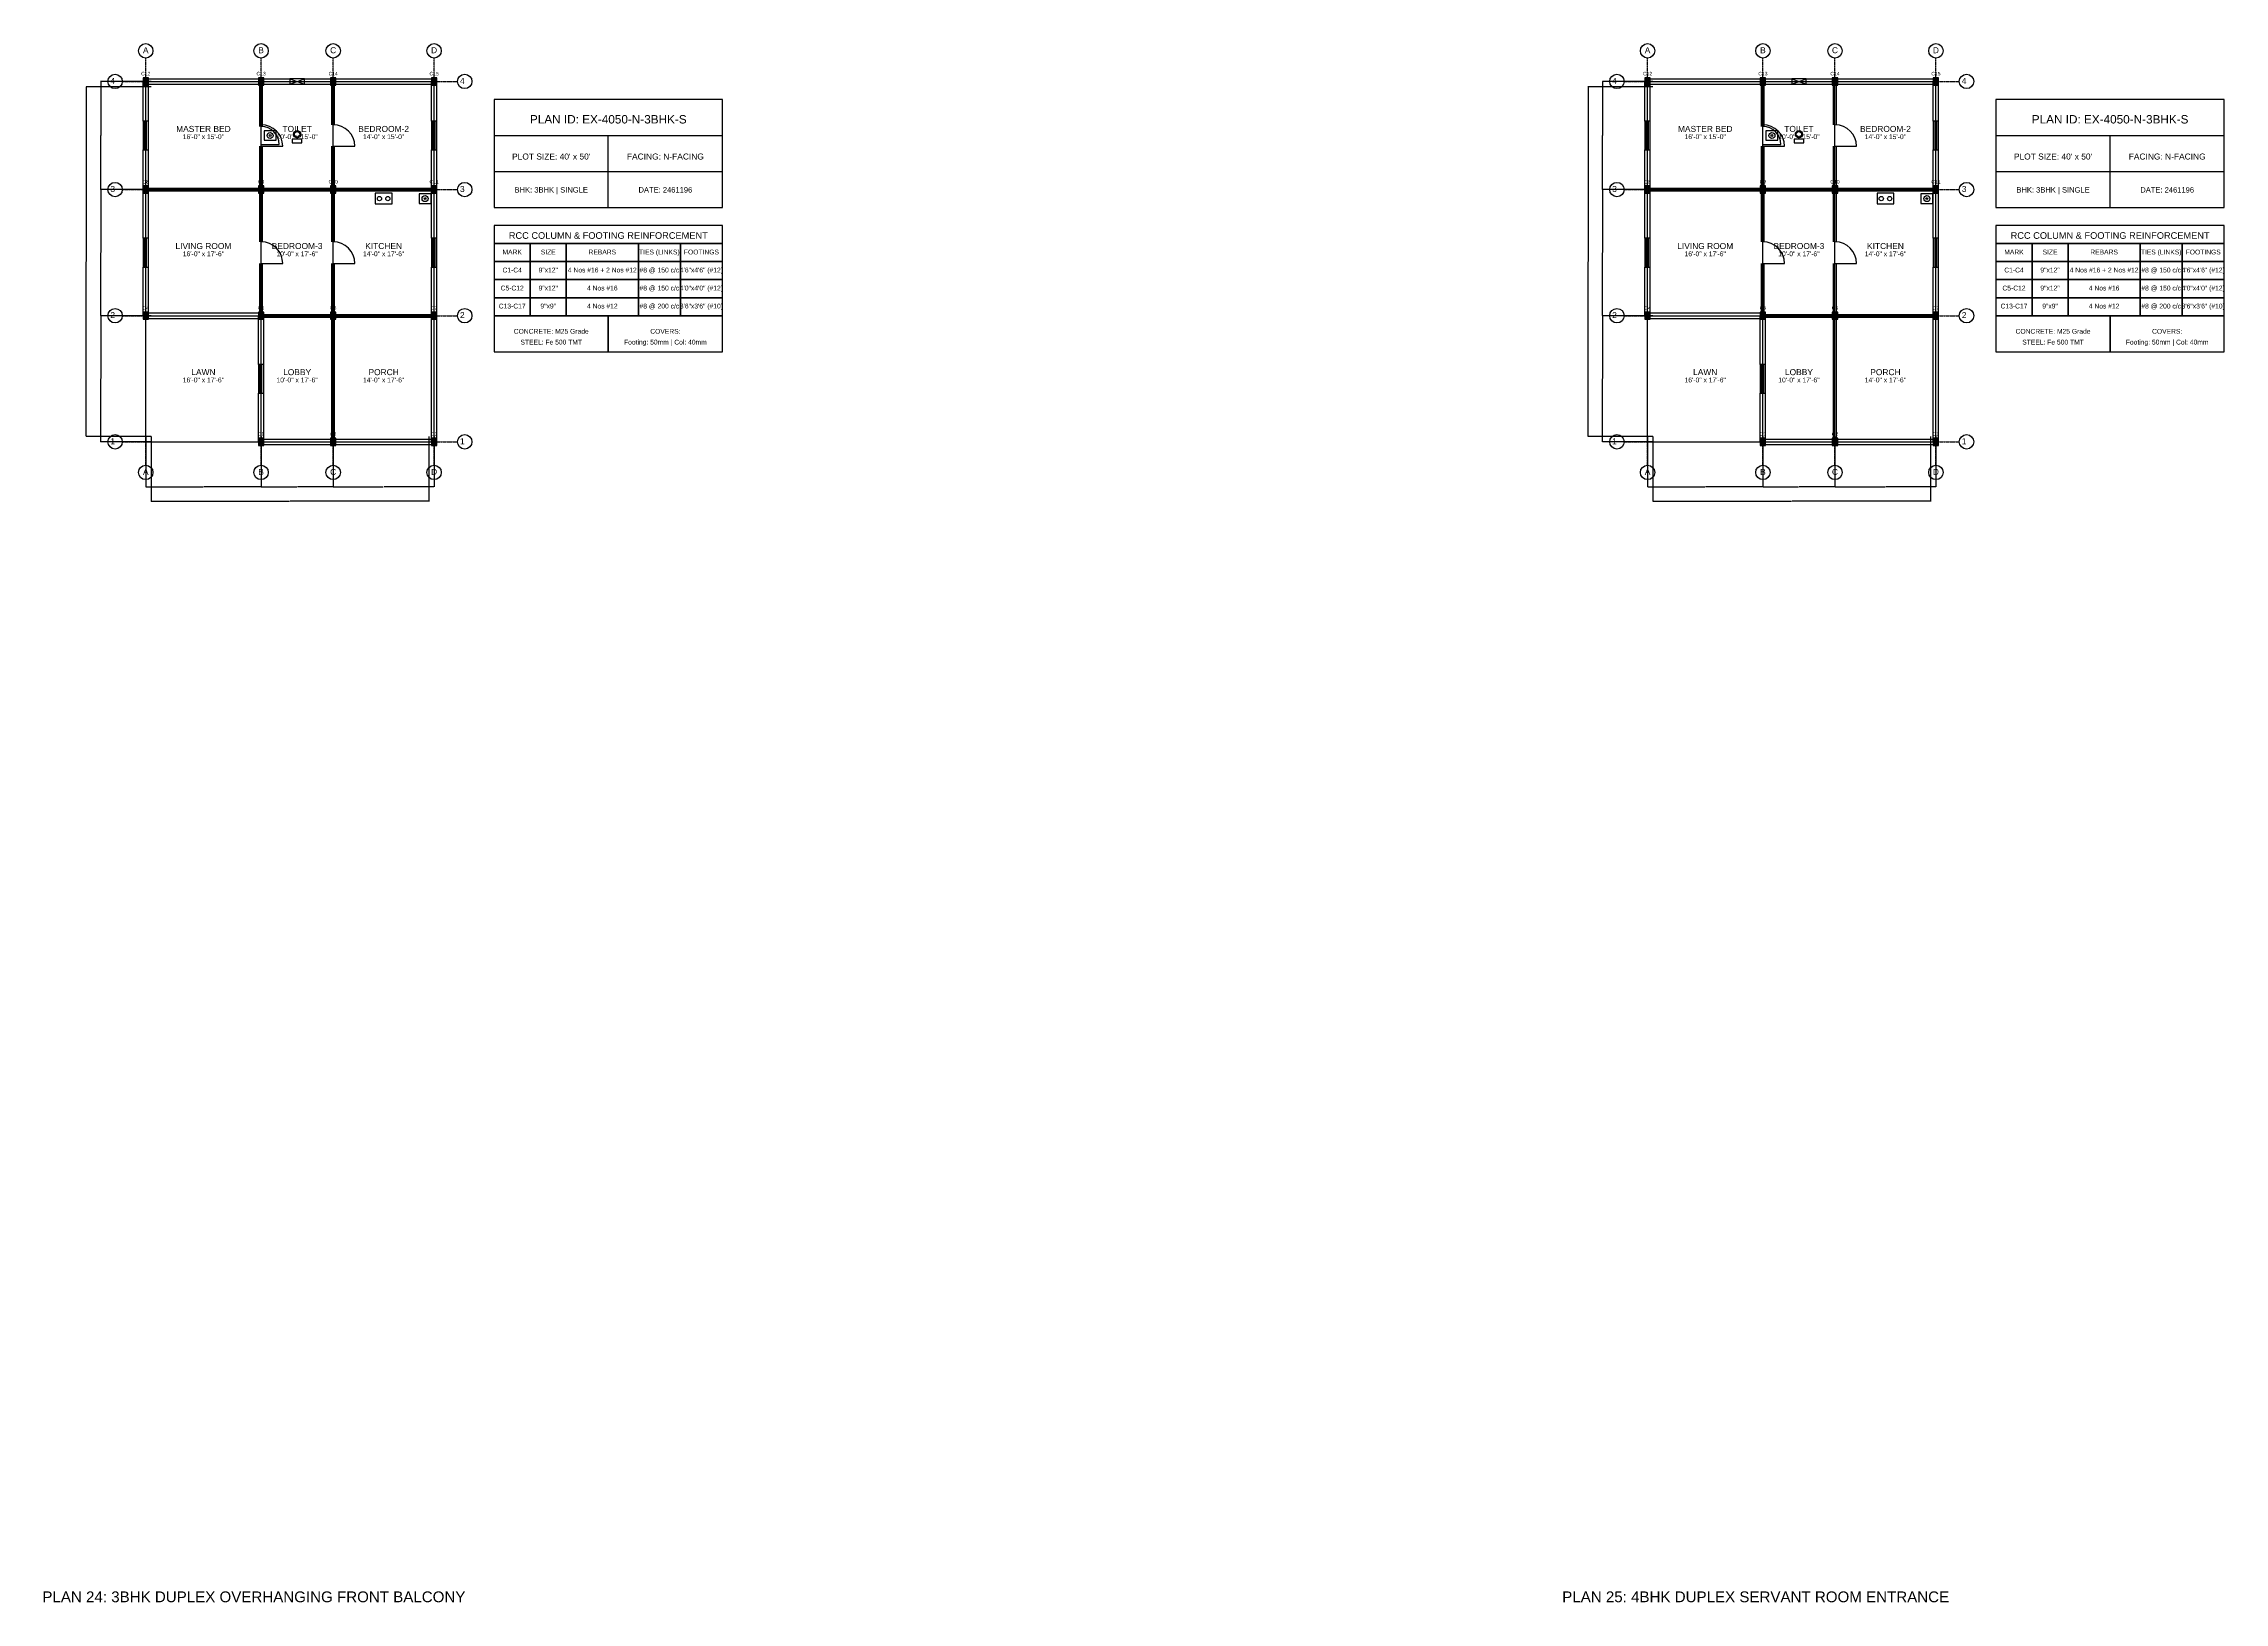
# Model space of a CAD drawing. Header units: inches. Extents: x -134 to 23580, y -99 to 23207.
# Drawn here: x 7330 to 10960, y 5568 to 8163 of the extents above; entities that cross this region are included whole.
import ezdxf
from ezdxf.enums import TextEntityAlignment as Align

# ---------------------------------------------------------------- set-up
doc = ezdxf.new("R2010")
doc.units = ezdxf.units.IN
doc.header["$MEASUREMENT"] = 0
doc.linetypes.add('CENTER', pattern=[2, 1.25, -0.25, 0.25, -0.25])
for name, color, linetype in [('A-COL-HATCH', 251, 'Continuous'), ('A-COLUMN', 1, 'Continuous'), ('A-DIM', 5, 'Continuous'), ('A-DOOR', 30, 'Continuous'), ('A-FIXTURE', 8, 'Continuous'), ('A-TEXT', 2, 'Continuous'), ('A-WALL-EXT', 7, 'Continuous'), ('A-WALL-INT', 9, 'Continuous'), ('A-WINDOW', 4, 'Continuous'), ('S-BEAM-FRAMING', 2, 'Continuous'), ('S-BUBBLE', 4, 'Continuous'), ('S-GRID-CENTER', 8, 'CENTER'), ('S-TABLE', 7, 'Continuous'), ('S-TEXT', 3, 'Continuous')]:
    doc.layers.add(name, color=color, linetype=linetype)
doc.styles.get("Standard").update_dxf_attribs({"font": 'arial.ttf'})
doc.dimstyles.get("Standard").update_dxf_attribs({"dimtxt": 0.18, "dimasz": 0.18, "dimexe": 0.18, "dimexo": 0.0625, "dimgap": 0.09, "dimtad": 0, "dimtih": 1, "dimtoh": 1, "dimdec": 4, "dimzin": 0, "dimdsep": 46, "dimtxsty": 'Standard', "dimcen": 0.09, "dimadec": 0, "dimazin": 0, "dimtfac": 1, "dimtdec": 4, "dimtofl": 0, "dimtmove": 0, "dimatfit": 3, "dimfxl": 1, "dimtolj": 1, "dimtzin": 0, "dimarcsym": 0})

# ---------------------------------------------------------------- blocks, each defined once
blk = doc.blocks.new('*D316')
at = {"layer": 'A-DIM', "color": 0, "lineweight": -2, "transparency": 16777216}
for p, q in [((7500, 7508.9), (7500, 7424.8)), ((7692, 7508.9), (7692, 7424.8)), ((7500.2, 7425), (7595.4, 7425)), ((7691.8, 7425), (7596.6, 7425))]:
    blk.add_line(p, q, dxfattribs=at)
at = {"layer": 'A-DIM', "color": 0, "transparency": 16777216}
for points in [[(7500.2, 7425), (7500.2, 7425), (7500, 7425)], [(7691.8, 7425), (7691.8, 7425), (7692, 7425)]]:
    blk.add_solid(points, dxfattribs=at)
at = {"layer": 'Defpoints', "color": 0, "transparency": 16777216}
for p in [(7500, 7509), (7692, 7509), (7692, 7425)]:
    blk.add_point(p, dxfattribs=at)
at = {"layer": 'A-DIM', "color": 0, "transparency": 16777216, "insert": (7596, 7425), "char_height": 0.18, "attachment_point": 5}
blk.add_mtext('\\A1;192.0000', dxfattribs=at)
blk = doc.blocks.new('*D317')
at = {"layer": 'A-DIM', "color": 0, "lineweight": -2, "transparency": 16777216}
for p, q in [((7692, 7508.9), (7692, 7424.8)), ((7812, 7508.9), (7812, 7424.8)), ((7692.2, 7425), (7751.4, 7425)), ((7811.8, 7425), (7752.6, 7425))]:
    blk.add_line(p, q, dxfattribs=at)
at = {"layer": 'A-DIM', "color": 0, "transparency": 16777216}
for points in [[(7692.2, 7425), (7692.2, 7425), (7692, 7425)], [(7811.8, 7425), (7811.8, 7425), (7812, 7425)]]:
    blk.add_solid(points, dxfattribs=at)
at = {"layer": 'Defpoints', "color": 0, "transparency": 16777216}
for p in [(7692, 7509), (7812, 7509), (7812, 7425)]:
    blk.add_point(p, dxfattribs=at)
at = {"layer": 'A-DIM', "color": 0, "transparency": 16777216, "insert": (7752, 7425), "char_height": 0.18, "attachment_point": 5}
blk.add_mtext('\\A1;120.0000', dxfattribs=at)
blk = doc.blocks.new('*D318')
at = {"layer": 'A-DIM', "color": 0, "lineweight": -2, "transparency": 16777216}
for p, q in [((7812, 7508.9), (7812, 7424.8)), ((7980, 7508.9), (7980, 7424.8)), ((7812.2, 7425), (7895.4, 7425)), ((7979.8, 7425), (7896.6, 7425))]:
    blk.add_line(p, q, dxfattribs=at)
at = {"layer": 'A-DIM', "color": 0, "transparency": 16777216}
for points in [[(7812.2, 7425), (7812.2, 7425), (7812, 7425)], [(7979.8, 7425), (7979.8, 7425), (7980, 7425)]]:
    blk.add_solid(points, dxfattribs=at)
at = {"layer": 'Defpoints', "color": 0, "transparency": 16777216}
for p in [(7812, 7509), (7980, 7509), (7980, 7425)]:
    blk.add_point(p, dxfattribs=at)
at = {"layer": 'A-DIM', "color": 0, "transparency": 16777216, "insert": (7896, 7425), "char_height": 0.18, "attachment_point": 5}
blk.add_mtext('\\A1;168.0000', dxfattribs=at)
blk = doc.blocks.new('*D319')
at = {"layer": 'A-DIM', "color": 0, "lineweight": -2, "transparency": 16777216}
for p, q in [((7509, 7508.9375), (7509, 7400.82)), ((7971, 7508.9375), (7971, 7400.82)), ((7509.18, 7401), (7739.393206, 7401)), ((7970.82, 7401), (7740.606794, 7401))]:
    blk.add_line(p, q, dxfattribs=at)
at = {"layer": 'A-DIM', "color": 0, "transparency": 16777216}
for points in [[(7509.18, 7401.03), (7509.18, 7400.97), (7509, 7401)], [(7970.82, 7401.03), (7970.82, 7400.97), (7971, 7401)]]:
    blk.add_solid(points, dxfattribs=at)
at = {"layer": 'Defpoints', "color": 0, "transparency": 16777216}
for p in [(7509, 7509), (7971, 7509), (7971, 7401)]:
    blk.add_point(p, dxfattribs=at)
at = {"layer": 'A-DIM', "color": 0, "transparency": 16777216, "insert": (7740, 7401), "char_height": 0.18, "attachment_point": 5}
blk.add_mtext('\\A1;462.0000', dxfattribs=at)
blk = doc.blocks.new('*D320')
at = {"layer": 'A-DIM', "color": 0, "lineweight": -2, "transparency": 16777216}
for p, q in [((7508.9, 7710), (7424.8, 7710)), ((7425, 7709.8), (7425, 7605.2)), ((7425, 7500.2), (7425, 7604.8)), ((7508.9, 7500), (7424.8, 7500))]:
    blk.add_line(p, q, dxfattribs=at)
at = {"layer": 'A-DIM', "color": 0, "transparency": 16777216}
for points in [[(7425, 7709.8), (7425, 7709.8), (7425, 7710)], [(7425, 7500.2), (7425, 7500.2), (7425, 7500)]]:
    blk.add_solid(points, dxfattribs=at)
at = {"layer": 'Defpoints', "color": 0, "transparency": 16777216}
for p in [(7425, 7710), (7509, 7710), (7509, 7500)]:
    blk.add_point(p, dxfattribs=at)
at = {"layer": 'A-DIM', "color": 0, "transparency": 16777216, "insert": (7425, 7605), "char_height": 0.18, "attachment_point": 5}
blk.add_mtext('\\A1;210.0000', dxfattribs=at)
blk = doc.blocks.new('*D321')
at = {"layer": 'A-DIM', "color": 0, "lineweight": -2, "transparency": 16777216}
for p, q in [((7508.9, 7920), (7424.8, 7920)), ((7425, 7919.8), (7425, 7815.2)), ((7425, 7710.2), (7425, 7814.8)), ((7508.9, 7710), (7424.8, 7710))]:
    blk.add_line(p, q, dxfattribs=at)
at = {"layer": 'A-DIM', "color": 0, "transparency": 16777216}
for points in [[(7425, 7919.8), (7425, 7919.8), (7425, 7920)], [(7425, 7710.2), (7425, 7710.2), (7425, 7710)]]:
    blk.add_solid(points, dxfattribs=at)
at = {"layer": 'Defpoints', "color": 0, "transparency": 16777216}
for p in [(7425, 7920), (7509, 7920), (7509, 7710)]:
    blk.add_point(p, dxfattribs=at)
at = {"layer": 'A-DIM', "color": 0, "transparency": 16777216, "insert": (7425, 7815), "char_height": 0.18, "attachment_point": 5}
blk.add_mtext('\\A1;210.0000', dxfattribs=at)
blk = doc.blocks.new('*D322')
at = {"layer": 'A-DIM', "color": 0, "lineweight": -2, "transparency": 16777216}
for p, q in [((7508.9, 8100), (7424.8, 8100)), ((7425, 8099.8), (7425, 8010.2)), ((7425, 7920.2), (7425, 8009.8)), ((7508.9, 7920), (7424.8, 7920))]:
    blk.add_line(p, q, dxfattribs=at)
at = {"layer": 'A-DIM', "color": 0, "transparency": 16777216}
for points in [[(7425, 8099.8), (7425, 8099.8), (7425, 8100)], [(7425, 7920.2), (7425, 7920.2), (7425, 7920)]]:
    blk.add_solid(points, dxfattribs=at)
at = {"layer": 'Defpoints', "color": 0, "transparency": 16777216}
for p in [(7425, 8100), (7509, 8100), (7509, 7920)]:
    blk.add_point(p, dxfattribs=at)
at = {"layer": 'A-DIM', "color": 0, "transparency": 16777216, "insert": (7425, 8010), "char_height": 0.18, "attachment_point": 5}
blk.add_mtext('\\A1;180.0000', dxfattribs=at)
blk = doc.blocks.new('*D323')
at = {"layer": 'A-DIM', "color": 0, "lineweight": -2, "transparency": 16777216}
for p, q in [((7508.9, 8091), (7400.8, 8091)), ((7401, 8090.8), (7401, 7800.2)), ((7401, 7509.2), (7401, 7799.8)), ((7508.9, 7509), (7400.8, 7509))]:
    blk.add_line(p, q, dxfattribs=at)
at = {"layer": 'A-DIM', "color": 0, "transparency": 16777216}
for points in [[(7401, 8090.8), (7401, 8090.8), (7401, 8091)], [(7401, 7509.2), (7401, 7509.2), (7401, 7509)]]:
    blk.add_solid(points, dxfattribs=at)
at = {"layer": 'Defpoints', "color": 0, "transparency": 16777216}
for p in [(7401, 8091), (7509, 8091), (7509, 7509)]:
    blk.add_point(p, dxfattribs=at)
at = {"layer": 'A-DIM', "color": 0, "transparency": 16777216, "insert": (7401, 7800), "char_height": 0.18, "attachment_point": 5}
blk.add_mtext('\\A1;582.0000', dxfattribs=at)
blk = doc.blocks.new('*D324')
at = {"layer": 'A-DIM', "color": 0, "lineweight": -2, "transparency": 16777216}
for p, q in [((10000, 7508.9), (10000, 7424.8)), ((10192, 7508.9), (10192, 7424.8)), ((10000.2, 7425), (10095.4, 7425)), ((10191.8, 7425), (10096.6, 7425))]:
    blk.add_line(p, q, dxfattribs=at)
at = {"layer": 'A-DIM', "color": 0, "transparency": 16777216}
for points in [[(10000.2, 7425), (10000.2, 7425), (10000, 7425)], [(10191.8, 7425), (10191.8, 7425), (10192, 7425)]]:
    blk.add_solid(points, dxfattribs=at)
at = {"layer": 'Defpoints', "color": 0, "transparency": 16777216}
for p in [(10000, 7509), (10192, 7509), (10192, 7425)]:
    blk.add_point(p, dxfattribs=at)
at = {"layer": 'A-DIM', "color": 0, "transparency": 16777216, "insert": (10096, 7425), "char_height": 0.18, "attachment_point": 5}
blk.add_mtext('\\A1;192.0000', dxfattribs=at)
blk = doc.blocks.new('*D325')
at = {"layer": 'A-DIM', "color": 0, "lineweight": -2, "transparency": 16777216}
for p, q in [((10192, 7508.9), (10192, 7424.8)), ((10312, 7508.9), (10312, 7424.8)), ((10192.2, 7425), (10251.4, 7425)), ((10311.8, 7425), (10252.6, 7425))]:
    blk.add_line(p, q, dxfattribs=at)
at = {"layer": 'A-DIM', "color": 0, "transparency": 16777216}
for points in [[(10192.2, 7425), (10192.2, 7425), (10192, 7425)], [(10311.8, 7425), (10311.8, 7425), (10312, 7425)]]:
    blk.add_solid(points, dxfattribs=at)
at = {"layer": 'Defpoints', "color": 0, "transparency": 16777216}
for p in [(10192, 7509), (10312, 7509), (10312, 7425)]:
    blk.add_point(p, dxfattribs=at)
at = {"layer": 'A-DIM', "color": 0, "transparency": 16777216, "insert": (10252, 7425), "char_height": 0.18, "attachment_point": 5}
blk.add_mtext('\\A1;120.0000', dxfattribs=at)
blk = doc.blocks.new('*D326')
at = {"layer": 'A-DIM', "color": 0, "lineweight": -2, "transparency": 16777216}
for p, q in [((10312, 7508.9), (10312, 7424.8)), ((10480, 7508.9), (10480, 7424.8)), ((10312.2, 7425), (10395.4, 7425)), ((10479.8, 7425), (10396.6, 7425))]:
    blk.add_line(p, q, dxfattribs=at)
at = {"layer": 'A-DIM', "color": 0, "transparency": 16777216}
for points in [[(10312.2, 7425), (10312.2, 7425), (10312, 7425)], [(10479.8, 7425), (10479.8, 7425), (10480, 7425)]]:
    blk.add_solid(points, dxfattribs=at)
at = {"layer": 'Defpoints', "color": 0, "transparency": 16777216}
for p in [(10312, 7509), (10480, 7509), (10480, 7425)]:
    blk.add_point(p, dxfattribs=at)
at = {"layer": 'A-DIM', "color": 0, "transparency": 16777216, "insert": (10396, 7425), "char_height": 0.18, "attachment_point": 5}
blk.add_mtext('\\A1;168.0000', dxfattribs=at)
blk = doc.blocks.new('*D327')
at = {"layer": 'A-DIM', "color": 0, "lineweight": -2, "transparency": 16777216}
for p, q in [((10009, 7508.9375), (10009, 7400.82)), ((10471, 7508.9375), (10471, 7400.82)), ((10009.18, 7401), (10239.393206, 7401)), ((10470.82, 7401), (10240.606794, 7401))]:
    blk.add_line(p, q, dxfattribs=at)
at = {"layer": 'A-DIM', "color": 0, "transparency": 16777216}
for points in [[(10009.18, 7401.03), (10009.18, 7400.97), (10009, 7401)], [(10470.82, 7401.03), (10470.82, 7400.97), (10471, 7401)]]:
    blk.add_solid(points, dxfattribs=at)
at = {"layer": 'Defpoints', "color": 0, "transparency": 16777216}
for p in [(10009, 7509), (10471, 7509), (10471, 7401)]:
    blk.add_point(p, dxfattribs=at)
at = {"layer": 'A-DIM', "color": 0, "transparency": 16777216, "insert": (10240, 7401), "char_height": 0.18, "attachment_point": 5}
blk.add_mtext('\\A1;462.0000', dxfattribs=at)
blk = doc.blocks.new('*D328')
at = {"layer": 'A-DIM', "color": 0, "lineweight": -2, "transparency": 16777216}
for p, q in [((10008.9, 7710), (9924.8, 7710)), ((9925, 7709.8), (9925, 7605.2)), ((9925, 7500.2), (9925, 7604.8)), ((10008.9, 7500), (9924.8, 7500))]:
    blk.add_line(p, q, dxfattribs=at)
at = {"layer": 'A-DIM', "color": 0, "transparency": 16777216}
for points in [[(9925, 7709.8), (9925, 7709.8), (9925, 7710)], [(9925, 7500.2), (9925, 7500.2), (9925, 7500)]]:
    blk.add_solid(points, dxfattribs=at)
at = {"layer": 'Defpoints', "color": 0, "transparency": 16777216}
for p in [(9925, 7710), (10009, 7710), (10009, 7500)]:
    blk.add_point(p, dxfattribs=at)
at = {"layer": 'A-DIM', "color": 0, "transparency": 16777216, "insert": (9925, 7605), "char_height": 0.18, "attachment_point": 5}
blk.add_mtext('\\A1;210.0000', dxfattribs=at)
blk = doc.blocks.new('*D329')
at = {"layer": 'A-DIM', "color": 0, "lineweight": -2, "transparency": 16777216}
for p, q in [((10008.9, 7920), (9924.8, 7920)), ((9925, 7919.8), (9925, 7815.2)), ((9925, 7710.2), (9925, 7814.8)), ((10008.9, 7710), (9924.8, 7710))]:
    blk.add_line(p, q, dxfattribs=at)
at = {"layer": 'A-DIM', "color": 0, "transparency": 16777216}
for points in [[(9925, 7919.8), (9925, 7919.8), (9925, 7920)], [(9925, 7710.2), (9925, 7710.2), (9925, 7710)]]:
    blk.add_solid(points, dxfattribs=at)
at = {"layer": 'Defpoints', "color": 0, "transparency": 16777216}
for p in [(9925, 7920), (10009, 7920), (10009, 7710)]:
    blk.add_point(p, dxfattribs=at)
at = {"layer": 'A-DIM', "color": 0, "transparency": 16777216, "insert": (9925, 7815), "char_height": 0.18, "attachment_point": 5}
blk.add_mtext('\\A1;210.0000', dxfattribs=at)
blk = doc.blocks.new('*D330')
at = {"layer": 'A-DIM', "color": 0, "lineweight": -2, "transparency": 16777216}
for p, q in [((10008.9, 8100), (9924.8, 8100)), ((9925, 8099.8), (9925, 8010.2)), ((9925, 7920.2), (9925, 8009.8)), ((10008.9, 7920), (9924.8, 7920))]:
    blk.add_line(p, q, dxfattribs=at)
at = {"layer": 'A-DIM', "color": 0, "transparency": 16777216}
for points in [[(9925, 8099.8), (9925, 8099.8), (9925, 8100)], [(9925, 7920.2), (9925, 7920.2), (9925, 7920)]]:
    blk.add_solid(points, dxfattribs=at)
at = {"layer": 'Defpoints', "color": 0, "transparency": 16777216}
for p in [(9925, 8100), (10009, 8100), (10009, 7920)]:
    blk.add_point(p, dxfattribs=at)
at = {"layer": 'A-DIM', "color": 0, "transparency": 16777216, "insert": (9925, 8010), "char_height": 0.18, "attachment_point": 5}
blk.add_mtext('\\A1;180.0000', dxfattribs=at)
blk = doc.blocks.new('*D331')
at = {"layer": 'A-DIM', "color": 0, "lineweight": -2, "transparency": 16777216}
for p, q in [((10008.9, 8091), (9900.8, 8091)), ((9901, 8090.8), (9901, 7800.2)), ((9901, 7509.2), (9901, 7799.8)), ((10008.9, 7509), (9900.8, 7509))]:
    blk.add_line(p, q, dxfattribs=at)
at = {"layer": 'A-DIM', "color": 0, "transparency": 16777216}
for points in [[(9901, 8090.8), (9901, 8090.8), (9901, 8091)], [(9901, 7509.2), (9901, 7509.2), (9901, 7509)]]:
    blk.add_solid(points, dxfattribs=at)
at = {"layer": 'Defpoints', "color": 0, "transparency": 16777216}
for p in [(9901, 8091), (10009, 8091), (10009, 7509)]:
    blk.add_point(p, dxfattribs=at)
at = {"layer": 'A-DIM', "color": 0, "transparency": 16777216, "insert": (9901, 7800), "char_height": 0.18, "attachment_point": 5}
blk.add_mtext('\\A1;582.0000', dxfattribs=at)

msp = doc.modelspace()

# ---------------------------------------------------------------- linework, layer by layer
at = {"layer": 'A-COL-HATCH'}
for points in [[(7495.5, 8094), (7504.5, 8094), (7495.5, 8106), (7504.5, 8106)], [(7687.5, 8094), (7696.5, 8094), (7687.5, 8106), (7696.5, 8106)], [(7807.5, 8094), (7816.5, 8094), (7807.5, 8106), (7816.5, 8106)], [(7975.5, 8094), (7984.5, 8094), (7975.5, 8106), (7984.5, 8106)], [(9995.5, 8094), (10004.5, 8094), (9995.5, 8106), (10004.5, 8106)], [(10187.5, 8094), (10196.5, 8094), (10187.5, 8106), (10196.5, 8106)], [(10307.5, 8094), (10316.5, 8094), (10307.5, 8106), (10316.5, 8106)], [(10475.5, 8094), (10484.5, 8094), (10475.5, 8106), (10484.5, 8106)], [(7495.5, 7914), (7504.5, 7914), (7495.5, 7926), (7504.5, 7926)], [(7687.5, 7914), (7696.5, 7914), (7687.5, 7926), (7696.5, 7926)], [(7807.5, 7914), (7816.5, 7914), (7807.5, 7926), (7816.5, 7926)], [(7975.5, 7914), (7984.5, 7914), (7975.5, 7926), (7984.5, 7926)], [(9995.5, 7914), (10004.5, 7914), (9995.5, 7926), (10004.5, 7926)], [(10187.5, 7914), (10196.5, 7914), (10187.5, 7926), (10196.5, 7926)], [(10307.5, 7914), (10316.5, 7914), (10307.5, 7926), (10316.5, 7926)], [(10475.5, 7914), (10484.5, 7914), (10475.5, 7926), (10484.5, 7926)], [(7495.5, 7704), (7504.5, 7704), (7495.5, 7716), (7504.5, 7716)], [(7687.5, 7704), (7696.5, 7704), (7687.5, 7716), (7696.5, 7716)], [(7807.5, 7704), (7816.5, 7704), (7807.5, 7716), (7816.5, 7716)], [(7975.5, 7704), (7984.5, 7704), (7975.5, 7716), (7984.5, 7716)], [(9995.5, 7704), (10004.5, 7704), (9995.5, 7716), (10004.5, 7716)], [(10187.5, 7704), (10196.5, 7704), (10187.5, 7716), (10196.5, 7716)], [(10307.5, 7704), (10316.5, 7704), (10307.5, 7716), (10316.5, 7716)], [(10475.5, 7704), (10484.5, 7704), (10475.5, 7716), (10484.5, 7716)], [(7687.5, 7494), (7696.5, 7494), (7687.5, 7506), (7696.5, 7506)], [(7807.5, 7494), (7816.5, 7494), (7807.5, 7506), (7816.5, 7506)], [(7975.5, 7494), (7984.5, 7494), (7975.5, 7506), (7984.5, 7506)], [(10187.5, 7494), (10196.5, 7494), (10187.5, 7506), (10196.5, 7506)], [(10307.5, 7494), (10316.5, 7494), (10307.5, 7506), (10316.5, 7506)], [(10475.5, 7494), (10484.5, 7494), (10475.5, 7506), (10484.5, 7506)]]:
    msp.add_solid(points, dxfattribs=at)
at = {"layer": 'A-COLUMN'}
for points in [[(7495.5, 8094), (7504.5, 8094), (7504.5, 8106), (7495.5, 8106)], [(7687.5, 8094), (7696.5, 8094), (7696.5, 8106), (7687.5, 8106)], [(7807.5, 8094), (7816.5, 8094), (7816.5, 8106), (7807.5, 8106)], [(7975.5, 8094), (7984.5, 8094), (7984.5, 8106), (7975.5, 8106)], [(9995.5, 8094), (10004.5, 8094), (10004.5, 8106), (9995.5, 8106)], [(10187.5, 8094), (10196.5, 8094), (10196.5, 8106), (10187.5, 8106)], [(10307.5, 8094), (10316.5, 8094), (10316.5, 8106), (10307.5, 8106)], [(10475.5, 8094), (10484.5, 8094), (10484.5, 8106), (10475.5, 8106)], [(7495.5, 7914), (7504.5, 7914), (7504.5, 7926), (7495.5, 7926)], [(7687.5, 7914), (7696.5, 7914), (7696.5, 7926), (7687.5, 7926)], [(7807.5, 7914), (7816.5, 7914), (7816.5, 7926), (7807.5, 7926)], [(7975.5, 7914), (7984.5, 7914), (7984.5, 7926), (7975.5, 7926)], [(9995.5, 7914), (10004.5, 7914), (10004.5, 7926), (9995.5, 7926)], [(10187.5, 7914), (10196.5, 7914), (10196.5, 7926), (10187.5, 7926)], [(10307.5, 7914), (10316.5, 7914), (10316.5, 7926), (10307.5, 7926)], [(10475.5, 7914), (10484.5, 7914), (10484.5, 7926), (10475.5, 7926)], [(7495.5, 7704), (7504.5, 7704), (7504.5, 7716), (7495.5, 7716)], [(7687.5, 7704), (7696.5, 7704), (7696.5, 7716), (7687.5, 7716)], [(7807.5, 7704), (7816.5, 7704), (7816.5, 7716), (7807.5, 7716)], [(7975.5, 7704), (7984.5, 7704), (7984.5, 7716), (7975.5, 7716)], [(9995.5, 7704), (10004.5, 7704), (10004.5, 7716), (9995.5, 7716)], [(10187.5, 7704), (10196.5, 7704), (10196.5, 7716), (10187.5, 7716)], [(10307.5, 7704), (10316.5, 7704), (10316.5, 7716), (10307.5, 7716)], [(10475.5, 7704), (10484.5, 7704), (10484.5, 7716), (10475.5, 7716)], [(7687.5, 7494), (7696.5, 7494), (7696.5, 7506), (7687.5, 7506)], [(7807.5, 7494), (7816.5, 7494), (7816.5, 7506), (7807.5, 7506)], [(7975.5, 7494), (7984.5, 7494), (7984.5, 7506), (7975.5, 7506)], [(10187.5, 7494), (10196.5, 7494), (10196.5, 7506), (10187.5, 7506)], [(10307.5, 7494), (10316.5, 7494), (10316.5, 7506), (10307.5, 7506)], [(10475.5, 7494), (10484.5, 7494), (10484.5, 7506), (10475.5, 7506)]]:
    msp.add_lwpolyline(points, close=True, dxfattribs=at)
at = {"layer": 'A-DOOR'}
for p, q in [((7692, 7995), (7722, 7995)), ((7692, 7992), (7728, 7992)), ((7812, 7992), (7848, 7992)), ((10192, 7995), (10222, 7995)), ((10192, 7992), (10228, 7992)), ((10312, 7992), (10348, 7992)), ((7692, 7797), (7728, 7797)), ((7812, 7797), (7848, 7797)), ((10192, 7797), (10228, 7797)), ((10312, 7797), (10348, 7797))]:
    msp.add_line(p, q, dxfattribs=at)
for centre, radius in [((7692, 7992), 36), ((7692, 7995), 30), ((7812, 7992), 36), ((10192, 7992), 36), ((10192, 7995), 30), ((10312, 7992), 36), ((7692, 7797), 36), ((7812, 7797), 36), ((10192, 7797), 36), ((10312, 7797), 36)]:
    msp.add_arc(centre, radius, 0, 90, dxfattribs=at)
at = {"layer": 'A-FIXTURE'}
for points in [[(7697, 8002), (7717, 8002), (7717, 8018), (7697, 8018)], [(7744, 7998), (7760, 7998), (7760, 8004), (7744, 8004)], [(10197, 8002), (10217, 8002), (10217, 8018), (10197, 8018)], [(10244, 7998), (10260, 7998), (10260, 8004), (10244, 8004)], [(7882, 7896), (7910, 7896), (7910, 7914), (7882, 7914)], [(10382, 7896), (10410, 7896), (10410, 7914), (10382, 7914)], [(7955, 7897), (7975, 7897), (7975, 7913), (7955, 7913)], [(10455, 7897), (10475, 7897), (10475, 7913), (10455, 7913)]]:
    msp.add_lwpolyline(points, close=True, dxfattribs=at)
for centre, radius in [((7707, 8010), 5), ((7707, 8010), 1.5), ((7752, 8012), 6), ((7752, 8012), 4.5), ((10207, 8010), 5), ((10207, 8010), 1.5), ((10252, 8012), 6), ((10252, 8012), 4.5), ((7889, 7905), 3.5), ((7903, 7905), 3.5), ((7965, 7905), 5), ((7965, 7905), 1.5), ((10389, 7905), 3.5), ((10403, 7905), 3.5), ((10465, 7905), 5), ((10465, 7905), 1.5)]:
    msp.add_circle(centre, radius, dxfattribs=at)
at = {"layer": 'A-WALL-EXT'}
for p, q in [((7495.5, 8034), (7495.5, 8100)), ((7500, 8104.5), (7692, 8104.5)), ((7500, 8095.5), (7692, 8095.5)), ((7504.5, 8034), (7504.5, 8100)), ((7692, 8104.5), (7740, 8104.5)), ((7692, 8095.5), (7740, 8095.5)), ((7764, 8104.5), (7812, 8104.5)), ((7764, 8095.5), (7812, 8095.5)), ((7812, 8104.5), (7980, 8104.5)), ((7812, 8095.5), (7980, 8095.5)), ((7975.5, 8034), (7975.5, 8100)), ((7984.5, 8034), (7984.5, 8100)), ((9995.5, 8034), (9995.5, 8100)), ((10000, 8104.5), (10192, 8104.5)), ((10000, 8095.5), (10192, 8095.5)), ((10004.5, 8034), (10004.5, 8100)), ((10192, 8104.5), (10240, 8104.5)), ((10192, 8095.5), (10240, 8095.5)), ((10264, 8104.5), (10312, 8104.5)), ((10264, 8095.5), (10312, 8095.5)), ((10312, 8104.5), (10480, 8104.5)), ((10312, 8095.5), (10480, 8095.5)), ((10475.5, 8034), (10475.5, 8100)), ((10484.5, 8034), (10484.5, 8100)), ((8080, 8010), (8460, 8010)), ((8270, 7890), (8270, 8010)), ((10580, 8010), (10960, 8010)), ((10770, 7890), (10770, 8010)), ((7495.5, 7920), (7495.5, 7986)), ((7504.5, 7920), (7504.5, 7986)), ((7975.5, 7920), (7975.5, 7986)), ((7984.5, 7920), (7984.5, 7986)), ((9995.5, 7920), (9995.5, 7986)), ((10004.5, 7920), (10004.5, 7986)), ((10475.5, 7920), (10475.5, 7986)), ((10484.5, 7920), (10484.5, 7986)), ((7495.5, 7839), (7495.5, 7920)), ((7504.5, 7839), (7504.5, 7920)), ((7975.5, 7839), (7975.5, 7920)), ((7984.5, 7839), (7984.5, 7920)), ((8080, 7950), (8460, 7950)), ((9995.5, 7839), (9995.5, 7920)), ((10004.5, 7839), (10004.5, 7920)), ((10475.5, 7839), (10475.5, 7920)), ((10484.5, 7839), (10484.5, 7920)), ((10580, 7950), (10960, 7950)), ((7495.5, 7710), (7495.5, 7791)), ((7504.5, 7710), (7504.5, 7791)), ((7975.5, 7710), (7975.5, 7791)), ((7984.5, 7710), (7984.5, 7791)), ((9995.5, 7710), (9995.5, 7791)), ((10004.5, 7710), (10004.5, 7791)), ((10475.5, 7710), (10475.5, 7791)), ((10484.5, 7710), (10484.5, 7791)), ((7500, 7714.5), (7692, 7714.5)), ((7500, 7705.5), (7692, 7705.5)), ((7687.5, 7629), (7687.5, 7710)), ((7696.5, 7629), (7696.5, 7710)), ((7975.5, 7500), (7975.5, 7710)), ((7984.5, 7500), (7984.5, 7710)), ((10000, 7714.5), (10192, 7714.5)), ((10000, 7705.5), (10192, 7705.5)), ((10187.5, 7629), (10187.5, 7710)), ((10196.5, 7629), (10196.5, 7710)), ((10475.5, 7500), (10475.5, 7710)), ((10484.5, 7500), (10484.5, 7710)), ((7687.5, 7500), (7687.5, 7581)), ((7696.5, 7500), (7696.5, 7581)), ((10187.5, 7500), (10187.5, 7581)), ((10196.5, 7500), (10196.5, 7581)), ((7692, 7504.5), (7812, 7504.5)), ((7692, 7495.5), (7812, 7495.5)), ((7812, 7504.5), (7980, 7504.5)), ((7812, 7495.5), (7980, 7495.5)), ((10192, 7504.5), (10312, 7504.5)), ((10192, 7495.5), (10312, 7495.5)), ((10312, 7504.5), (10480, 7504.5)), ((10312, 7495.5), (10480, 7495.5))]:
    msp.add_line(p, q, dxfattribs=at)
for points in [[(8080, 7890), (8460, 7890), (8460, 8070), (8080, 8070)], [(10580, 7890), (10960, 7890), (10960, 8070), (10580, 8070)]]:
    msp.add_lwpolyline(points, close=True, dxfattribs=at)
at = {"layer": 'A-WALL-INT'}
for p, q in [((7689.75, 8025), (7689.75, 8100)), ((7694.25, 8025), (7694.25, 8100)), ((7809.75, 8028), (7809.75, 8100)), ((7814.25, 8028), (7814.25, 8100)), ((10189.75, 8025), (10189.75, 8100)), ((10194.25, 8025), (10194.25, 8100)), ((10309.75, 8028), (10309.75, 8100)), ((10314.25, 8028), (10314.25, 8100)), ((7689.75, 7920), (7689.75, 7992)), ((7694.25, 7920), (7694.25, 7992)), ((7809.75, 7920), (7809.75, 7992)), ((7814.25, 7920), (7814.25, 7992)), ((10189.75, 7920), (10189.75, 7992)), ((10194.25, 7920), (10194.25, 7992)), ((10309.75, 7920), (10309.75, 7992)), ((10314.25, 7920), (10314.25, 7992)), ((7500, 7922.25), (7692, 7922.25)), ((7500, 7917.75), (7692, 7917.75)), ((7689.75, 7833), (7689.75, 7920)), ((7692, 7922.25), (7812, 7922.25)), ((7692, 7917.75), (7812, 7917.75)), ((7694.25, 7833), (7694.25, 7920)), ((7809.75, 7833), (7809.75, 7920)), ((7812, 7922.25), (7980, 7922.25)), ((7812, 7917.75), (7980, 7917.75)), ((7814.25, 7833), (7814.25, 7920)), ((10000, 7922.25), (10192, 7922.25)), ((10000, 7917.75), (10192, 7917.75)), ((10189.75, 7833), (10189.75, 7920)), ((10192, 7922.25), (10312, 7922.25)), ((10192, 7917.75), (10312, 7917.75)), ((10194.25, 7833), (10194.25, 7920)), ((10309.75, 7833), (10309.75, 7920)), ((10312, 7922.25), (10480, 7922.25)), ((10312, 7917.75), (10480, 7917.75)), ((10314.25, 7833), (10314.25, 7920)), ((7689.75, 7710), (7689.75, 7797)), ((7694.25, 7710), (7694.25, 7797)), ((7809.75, 7710), (7809.75, 7797)), ((7814.25, 7710), (7814.25, 7797)), ((10189.75, 7710), (10189.75, 7797)), ((10194.25, 7710), (10194.25, 7797)), ((10309.75, 7710), (10309.75, 7797)), ((10314.25, 7710), (10314.25, 7797)), ((7692, 7712.25), (7812, 7712.25)), ((7692, 7707.75), (7812, 7707.75)), ((7809.75, 7500), (7809.75, 7710)), ((7812, 7712.25), (7980, 7712.25)), ((7812, 7707.75), (7980, 7707.75)), ((7814.25, 7500), (7814.25, 7710)), ((10192, 7712.25), (10312, 7712.25)), ((10192, 7707.75), (10312, 7707.75)), ((10309.75, 7500), (10309.75, 7710)), ((10312, 7712.25), (10480, 7712.25)), ((10312, 7707.75), (10480, 7707.75)), ((10314.25, 7500), (10314.25, 7710))]:
    msp.add_line(p, q, dxfattribs=at)
at = {"layer": 'A-WINDOW'}
for p, q in [((7740, 8095.5), (7764, 8104.5)), ((7740, 8104.5), (7764, 8095.5)), ((10240, 8095.5), (10264, 8104.5)), ((10240, 8104.5), (10264, 8095.5)), ((7498.5, 7986), (7498.5, 8034)), ((7501.5, 7986), (7501.5, 8034)), ((7978.5, 7986), (7978.5, 8034)), ((7981.5, 7986), (7981.5, 8034)), ((9998.5, 7986), (9998.5, 8034)), ((10001.5, 7986), (10001.5, 8034)), ((10478.5, 7986), (10478.5, 8034)), ((10481.5, 7986), (10481.5, 8034)), ((7498.5, 7791), (7498.5, 7839)), ((7501.5, 7791), (7501.5, 7839)), ((7978.5, 7791), (7978.5, 7839)), ((7981.5, 7791), (7981.5, 7839)), ((9998.5, 7791), (9998.5, 7839)), ((10001.5, 7791), (10001.5, 7839)), ((10478.5, 7791), (10478.5, 7839)), ((10481.5, 7791), (10481.5, 7839)), ((7690.5, 7581), (7690.5, 7629)), ((7693.5, 7581), (7693.5, 7629)), ((10190.5, 7581), (10190.5, 7629)), ((10193.5, 7581), (10193.5, 7629))]:
    msp.add_line(p, q, dxfattribs=at)
for points in [[(7740, 8095.5), (7764, 8095.5), (7764, 8104.5), (7740, 8104.5)], [(10240, 8095.5), (10264, 8095.5), (10264, 8104.5), (10240, 8104.5)], [(7495.5, 7986), (7504.5, 7986), (7504.5, 8034), (7495.5, 8034)], [(7975.5, 7986), (7984.5, 7986), (7984.5, 8034), (7975.5, 8034)], [(9995.5, 7986), (10004.5, 7986), (10004.5, 8034), (9995.5, 8034)], [(10475.5, 7986), (10484.5, 7986), (10484.5, 8034), (10475.5, 8034)], [(7495.5, 7791), (7504.5, 7791), (7504.5, 7839), (7495.5, 7839)], [(7975.5, 7791), (7984.5, 7791), (7984.5, 7839), (7975.5, 7839)], [(9995.5, 7791), (10004.5, 7791), (10004.5, 7839), (9995.5, 7839)], [(10475.5, 7791), (10484.5, 7791), (10484.5, 7839), (10475.5, 7839)], [(7687.5, 7581), (7696.5, 7581), (7696.5, 7629), (7687.5, 7629)], [(10187.5, 7581), (10196.5, 7581), (10196.5, 7629), (10187.5, 7629)]]:
    msp.add_lwpolyline(points, close=True, dxfattribs=at)
at = {"layer": 'S-BEAM-FRAMING'}
for p, q in [((7500, 7500), (7500, 8100)), ((7500, 8100), (7980, 8100)), ((7692, 7500), (7692, 8100)), ((7812, 7500), (7812, 8100)), ((7980, 7500), (7980, 8100)), ((10000, 7500), (10000, 8100)), ((10000, 8100), (10480, 8100)), ((10192, 7500), (10192, 8100)), ((10312, 7500), (10312, 8100)), ((10480, 7500), (10480, 8100)), ((7500, 7920), (7980, 7920)), ((10000, 7920), (10480, 7920)), ((7500, 7710), (7980, 7710)), ((10000, 7710), (10480, 7710)), ((7500, 7500), (7980, 7500)), ((10000, 7500), (10480, 7500))]:
    msp.add_line(p, q, dxfattribs=at)
at = {"layer": 'S-BUBBLE'}
for centre in [(7500, 8151), (7692, 8151), (7812, 8151), (7980, 8151), (10000, 8151), (10192, 8151), (10312, 8151), (10480, 8151), (7449, 8100), (8031, 8100), (9949, 8100), (10531, 8100), (7449, 7920), (8031, 7920), (9949, 7920), (10531, 7920), (7449, 7710), (8031, 7710), (9949, 7710), (10531, 7710), (7449, 7500), (8031, 7500), (9949, 7500), (10531, 7500), (7500, 7449), (7692, 7449), (7812, 7449), (7980, 7449), (10000, 7449), (10192, 7449), (10312, 7449), (10480, 7449)]:
    msp.add_circle(centre, 12, dxfattribs=at)
at = {"layer": 'S-GRID-CENTER'}
for p, q in [((7500, 7461), (7500, 8139)), ((7692, 7461), (7692, 8139)), ((7812, 7461), (7812, 8139)), ((7980, 7461), (7980, 8139)), ((10000, 7461), (10000, 8139)), ((10192, 7461), (10192, 8139)), ((10312, 7461), (10312, 8139)), ((10480, 7461), (10480, 8139)), ((7461, 8100), (8019, 8100)), ((9961, 8100), (10519, 8100)), ((7461, 7920), (8019, 7920)), ((9961, 7920), (10519, 7920)), ((7461, 7710), (8019, 7710)), ((9961, 7710), (10519, 7710)), ((7461, 7500), (8019, 7500)), ((9961, 7500), (10519, 7500))]:
    msp.add_line(p, q, dxfattribs=at)
at = {"layer": 'S-TABLE'}
for points in [[(8080, 7830), (8460, 7830), (8460, 7860), (8080, 7860)], [(10580, 7830), (10960, 7830), (10960, 7860), (10580, 7860)], [(8080, 7800), (8140, 7800), (8140, 7830), (8080, 7830)], [(8140, 7800), (8200, 7800), (8200, 7830), (8140, 7830)], [(8200, 7800), (8320, 7800), (8320, 7830), (8200, 7830)], [(8320, 7800), (8390, 7800), (8390, 7830), (8320, 7830)], [(8390, 7800), (8460, 7800), (8460, 7830), (8390, 7830)], [(10580, 7800), (10640, 7800), (10640, 7830), (10580, 7830)], [(10640, 7800), (10700, 7800), (10700, 7830), (10640, 7830)], [(10700, 7800), (10820, 7800), (10820, 7830), (10700, 7830)], [(10820, 7800), (10890, 7800), (10890, 7830), (10820, 7830)], [(10890, 7800), (10960, 7800), (10960, 7830), (10890, 7830)], [(8080, 7770), (8140, 7770), (8140, 7800), (8080, 7800)], [(8080, 7740), (8140, 7740), (8140, 7770), (8080, 7770)], [(8140, 7770), (8200, 7770), (8200, 7800), (8140, 7800)], [(8140, 7740), (8200, 7740), (8200, 7770), (8140, 7770)], [(8200, 7770), (8320, 7770), (8320, 7800), (8200, 7800)], [(8200, 7740), (8320, 7740), (8320, 7770), (8200, 7770)], [(8320, 7770), (8390, 7770), (8390, 7800), (8320, 7800)], [(8320, 7740), (8390, 7740), (8390, 7770), (8320, 7770)], [(8390, 7770), (8460, 7770), (8460, 7800), (8390, 7800)], [(8390, 7740), (8460, 7740), (8460, 7770), (8390, 7770)], [(10580, 7770), (10640, 7770), (10640, 7800), (10580, 7800)], [(10580, 7740), (10640, 7740), (10640, 7770), (10580, 7770)], [(10640, 7770), (10700, 7770), (10700, 7800), (10640, 7800)], [(10640, 7740), (10700, 7740), (10700, 7770), (10640, 7770)], [(10700, 7770), (10820, 7770), (10820, 7800), (10700, 7800)], [(10700, 7740), (10820, 7740), (10820, 7770), (10700, 7770)], [(10820, 7770), (10890, 7770), (10890, 7800), (10820, 7800)], [(10820, 7740), (10890, 7740), (10890, 7770), (10820, 7770)], [(10890, 7770), (10960, 7770), (10960, 7800), (10890, 7800)], [(10890, 7740), (10960, 7740), (10960, 7770), (10890, 7770)], [(8080, 7710), (8140, 7710), (8140, 7740), (8080, 7740)], [(8140, 7710), (8200, 7710), (8200, 7740), (8140, 7740)], [(8200, 7710), (8320, 7710), (8320, 7740), (8200, 7740)], [(8320, 7710), (8390, 7710), (8390, 7740), (8320, 7740)], [(8390, 7710), (8460, 7710), (8460, 7740), (8390, 7740)], [(10580, 7710), (10640, 7710), (10640, 7740), (10580, 7740)], [(10640, 7710), (10700, 7710), (10700, 7740), (10640, 7740)], [(10700, 7710), (10820, 7710), (10820, 7740), (10700, 7740)], [(10820, 7710), (10890, 7710), (10890, 7740), (10820, 7740)], [(10890, 7710), (10960, 7710), (10960, 7740), (10890, 7740)], [(8080, 7650), (8270, 7650), (8270, 7710), (8080, 7710)], [(8270, 7650), (8460, 7650), (8460, 7710), (8270, 7710)], [(10580, 7650), (10770, 7650), (10770, 7710), (10580, 7710)], [(10770, 7650), (10960, 7650), (10960, 7710), (10770, 7710)]]:
    msp.add_lwpolyline(points, close=True, dxfattribs=at)

# ---------------------------------------------------------------- texts
at = {"layer": 'A-TEXT'}
for s, height, p in [('C12', 6, (7500, 8110)), ('C13', 6, (7692, 8110)), ('C14', 6, (7812, 8110)), ('C15', 6, (7980, 8110)), ('C12', 6, (10000, 8110)), ('C13', 6, (10192, 8110)), ('C14', 6, (10312, 8110)), ('C15', 6, (10480, 8110)), ('MASTER BED', 10, (7596, 8016)), ('TOILET', 10, (7752, 8016)), ('BEDROOM-2', 10, (7896, 8016)), ('PLAN ID: EX-4050-N-3BHK-S', 14, (8270, 8030)), ('MASTER BED', 10, (10096, 8016)), ('TOILET', 10, (10252, 8016)), ('BEDROOM-2', 10, (10396, 8016)), ('PLAN ID: EX-4050-N-3BHK-S', 14, (10770, 8030)), ('16\'-0" x 15\'-0"', 8, (7596, 8004)), ('10\'-0" x 15\'-0"', 8, (7752, 8004)), ('14\'-0" x 15\'-0"', 8, (7896, 8004)), ('16\'-0" x 15\'-0"', 8, (10096, 8004)), ('10\'-0" x 15\'-0"', 8, (10252, 8004)), ('14\'-0" x 15\'-0"', 8, (10396, 8004)), ("PLOT SIZE: 40' x 50'", 10, (8175, 7970)), ('FACING: N-FACING', 10, (8365, 7970)), ("PLOT SIZE: 40' x 50'", 10, (10675, 7970)), ('FACING: N-FACING', 10, (10865, 7970)), ('C8', 6, (7500, 7930)), ('C9', 6, (7692, 7930)), ('C10', 6, (7812, 7930)), ('C11', 6, (7980, 7930)), ('BHK: 3BHK | SINGLE', 9, (8175, 7915)), ('DATE: 2461196', 9, (8365, 7915)), ('C8', 6, (10000, 7930)), ('C9', 6, (10192, 7930)), ('C10', 6, (10312, 7930)), ('C11', 6, (10480, 7930)), ('BHK: 3BHK | SINGLE', 9, (10675, 7915)), ('DATE: 2461196', 9, (10865, 7915)), ('LIVING ROOM', 10, (7596, 7821)), ('16\'-0" x 17\'-6"', 8, (7596, 7809)), ('BEDROOM-3', 10, (7752, 7821)), ('10\'-0" x 17\'-6"', 8, (7752, 7809)), ('14\'-0" x 17\'-6"', 8, (7896, 7809)), ('KITCHEN', 10, (7896, 7821)), ('LIVING ROOM', 10, (10096, 7821)), ('16\'-0" x 17\'-6"', 8, (10096, 7809)), ('BEDROOM-3', 10, (10252, 7821)), ('10\'-0" x 17\'-6"', 8, (10252, 7809)), ('14\'-0" x 17\'-6"', 8, (10396, 7809)), ('KITCHEN', 10, (10396, 7821)), ('C4', 6, (7500, 7720)), ('C5', 6, (7692, 7720)), ('C6', 6, (7812, 7720)), ('C7', 6, (7980, 7720)), ('C4', 6, (10000, 7720)), ('C5', 6, (10192, 7720)), ('C6', 6, (10312, 7720)), ('C7', 6, (10480, 7720)), ('16\'-0" x 17\'-6"', 8, (7596, 7599)), ('LAWN', 10, (7596, 7611)), ('10\'-0" x 17\'-6"', 8, (7752, 7599)), ('LOBBY', 10, (7752, 7611)), ('14\'-0" x 17\'-6"', 8, (7896, 7599)), ('PORCH', 10, (7896, 7611)), ('16\'-0" x 17\'-6"', 8, (10096, 7599)), ('LAWN', 10, (10096, 7611)), ('10\'-0" x 17\'-6"', 8, (10252, 7599)), ('LOBBY', 10, (10252, 7611)), ('14\'-0" x 17\'-6"', 8, (10396, 7599)), ('PORCH', 10, (10396, 7611)), ('C1', 6, (7692, 7510)), ('C2', 6, (7812, 7510)), ('C3', 6, (7980, 7510)), ('C1', 6, (10192, 7510)), ('C2', 6, (10312, 7510)), ('C3', 6, (10480, 7510)), ('PLAN 24: 3BHK DUPLEX OVERHANGING FRONT BALCONY', 18, (7680, 5568)), ('PLAN 25: 4BHK DUPLEX SERVANT ROOM ENTRANCE', 18, (10180, 5568))]:
    msp.add_text(s, height=height, dxfattribs=at).set_placement(p, align=Align.CENTER)
at = {"layer": 'S-TEXT'}
for s, height, p in [('A', 10, (7500, 8147)), ('B', 10, (7692, 8147)), ('C', 10, (7812, 8147)), ('D', 10, (7980, 8147)), ('A', 10, (10000, 8147)), ('B', 10, (10192, 8147)), ('C', 10, (10312, 8147)), ('D', 10, (10480, 8147)), ('4', 10, (7445, 8096)), ('4', 10, (8027, 8096)), ('4', 10, (9945, 8096)), ('4', 10, (10527, 8096)), ('3', 10, (7445, 7916)), ('3', 10, (8027, 7916)), ('3', 10, (9945, 7916)), ('3', 10, (10527, 7916)), ('RCC COLUMN & FOOTING REINFORCEMENT', 11, (8270, 7838)), ('RCC COLUMN & FOOTING REINFORCEMENT', 11, (10770, 7838)), ('MARK', 8, (8110, 7812)), ('SIZE', 8, (8170, 7812)), ('REBARS', 8, (8260, 7812)), ('TIES (LINKS)', 8, (8355, 7812)), ('FOOTINGS', 8, (8425, 7812)), ('MARK', 8, (10610, 7812)), ('SIZE', 8, (10670, 7812)), ('REBARS', 8, (10760, 7812)), ('TIES (LINKS)', 8, (10855, 7812)), ('FOOTINGS', 8, (10925, 7812)), ('C1-C4', 8, (8110, 7782)), ('9"x12"', 8, (8170, 7782)), ('4 Nos #16 + 2 Nos #12', 8, (8260, 7782)), ('#8 @ 150 c/c', 8, (8355, 7782)), ('4\'6"x4\'6" (#12)', 8, (8425, 7782)), ('C1-C4', 8, (10610, 7782)), ('9"x12"', 8, (10670, 7782)), ('4 Nos #16 + 2 Nos #12', 8, (10760, 7782)), ('#8 @ 150 c/c', 8, (10855, 7782)), ('4\'6"x4\'6" (#12)', 8, (10925, 7782)), ('C5-C12', 8, (8110, 7752)), ('9"x12"', 8, (8170, 7752)), ('4 Nos #16', 8, (8260, 7752)), ('#8 @ 150 c/c', 8, (8355, 7752)), ('4\'0"x4\'0" (#12)', 8, (8425, 7752)), ('C5-C12', 8, (10610, 7752)), ('9"x12"', 8, (10670, 7752)), ('4 Nos #16', 8, (10760, 7752)), ('#8 @ 150 c/c', 8, (10855, 7752)), ('4\'0"x4\'0" (#12)', 8, (10925, 7752)), ('2', 10, (7445, 7706)), ('2', 10, (8027, 7706)), ('C13-C17', 8, (8110, 7722)), ('9"x9"', 8, (8170, 7722)), ('4 Nos #12', 8, (8260, 7722)), ('#8 @ 200 c/c', 8, (8355, 7722)), ('3\'6"x3\'6" (#10)', 8, (8425, 7722)), ('2', 10, (9945, 7706)), ('2', 10, (10527, 7706)), ('C13-C17', 8, (10610, 7722)), ('9"x9"', 8, (10670, 7722)), ('4 Nos #12', 8, (10760, 7722)), ('#8 @ 200 c/c', 8, (10855, 7722)), ('3\'6"x3\'6" (#10)', 8, (10925, 7722)), ('CONCRETE: M25 Grade', 8, (8175, 7680)), ('STEEL: Fe 500 TMT', 8, (8175, 7662)), ('Footing: 50mm | Col: 40mm', 8, (8365, 7662)), ('COVERS:', 8, (8365, 7680)), ('CONCRETE: M25 Grade', 8, (10675, 7680)), ('STEEL: Fe 500 TMT', 8, (10675, 7662)), ('Footing: 50mm | Col: 40mm', 8, (10865, 7662)), ('COVERS:', 8, (10865, 7680)), ('1', 10, (7445, 7496)), ('1', 10, (8027, 7496)), ('1', 10, (9945, 7496)), ('1', 10, (10527, 7496)), ('A', 10, (7500, 7445)), ('B', 10, (7692, 7445)), ('C', 10, (7812, 7445)), ('D', 10, (7980, 7445)), ('A', 10, (10000, 7445)), ('B', 10, (10192, 7445)), ('C', 10, (10312, 7445)), ('D', 10, (10480, 7445))]:
    msp.add_text(s, height=height, dxfattribs=at).set_placement(p, align=Align.CENTER)

# ---------------------------------------------------------------- dimensions: what is measured, and where the dimension line sits
at = {"layer": 'A-DIM'}
for base, p1, p2, picture, middle in [((7425, 8100), (7509, 7920), (7509, 8100), '*D322', (7425, 8010)), ((9925, 8100), (10009, 7920), (10009, 8100), '*D330', (9925, 8010)), ((7401, 8091), (7509, 7509), (7509, 8091), '*D323', (7401, 7800)), ((9901, 8091), (10009, 7509), (10009, 8091), '*D331', (9901, 7800)), ((7425, 7920), (7509, 7710), (7509, 7920), '*D321', (7425, 7815)), ((9925, 7920), (10009, 7710), (10009, 7920), '*D329', (9925, 7815)), ((7425, 7710), (7509, 7500), (7509, 7710), '*D320', (7425, 7605)), ((9925, 7710), (10009, 7500), (10009, 7710), '*D328', (9925, 7605))]:
    dim = msp.add_linear_dim(base=base, p1=p1, p2=p2, angle=90, dimstyle='Standard', dxfattribs=at)
    dim.commit()
    dim.dimension.update_dxf_attribs({"geometry": picture, "text_midpoint": middle})
for base, p1, p2, picture, middle in [((7692, 7425), (7500, 7509), (7692, 7509), '*D316', (7596, 7425)), ((7971, 7401), (7509, 7509), (7971, 7509), '*D319', (7740, 7401)), ((7812, 7425), (7692, 7509), (7812, 7509), '*D317', (7752, 7425)), ((7980, 7425), (7812, 7509), (7980, 7509), '*D318', (7896, 7425)), ((10192, 7425), (10000, 7509), (10192, 7509), '*D324', (10096, 7425)), ((10471, 7401), (10009, 7509), (10471, 7509), '*D327', (10240, 7401)), ((10312, 7425), (10192, 7509), (10312, 7509), '*D325', (10252, 7425)), ((10480, 7425), (10312, 7509), (10480, 7509), '*D326', (10396, 7425))]:
    dim = msp.add_linear_dim(base=base, p1=p1, p2=p2, dimstyle='Standard', dxfattribs=at)
    dim.commit()
    dim.dimension.update_dxf_attribs({"geometry": picture, "text_midpoint": middle})

doc.saveas('drawing.dxf')
